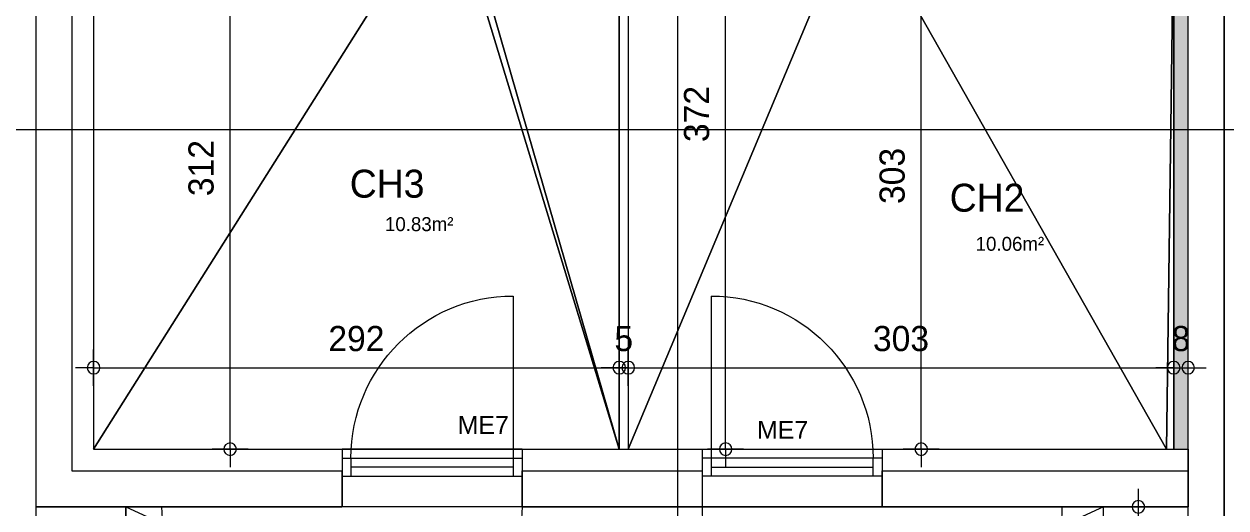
# Model space of a CAD drawing. Header units: metres. Extents: x 1.8 to 67.5, y -52.8 to -10.8.
# Drawn here: x 30.64 to 37.31, y -24.68 to -21.99 of the extents above; entities that cross this region are included whole.
import ezdxf
from ezdxf.enums import TextEntityAlignment as Align
from ezdxf.lldxf.tags import DXFTag

# ---------------------------------------------------------------- set-up
doc = ezdxf.new("R2010")
doc.units = ezdxf.units.M
doc.header["$MEASUREMENT"] = 0
for name, color, linetype in [('Calque commun', 7, 'Continuous'), ('Cotations', 7, 'Continuous'), ('Textes', 7, 'Continuous')]:
    doc.layers.add(name, color=color, linetype=linetype)
doc.styles.add('Arial8', font='arial.ttf', dxfattribs={"height": 0.098961})
doc.styles.add('Century Gothic11', font='GOTHIC.TTF', dxfattribs={"height": 0.139636})
doc.styles.add('Century Gothic19', font='GOTHIC.TTF', dxfattribs={"height": 0.155151})
doc.styles.add('Century Gothic5', font='GOTHIC.TTF', dxfattribs={"height": 0.077575})
tags = doc.linetypes.add('DASHDOT2', pattern=[0.5, 0.25, -0.125, 0, -0.125]).pattern_tags.tags
tags[10:11] = [DXFTag(74, 4), DXFTag(75, 0), DXFTag(340, '0'), DXFTag(46, 1.0), DXFTag(50, 0.0), DXFTag(44, 0.0), DXFTag(45, 0.0)]
tags[8:9] = [DXFTag(74, 4), DXFTag(75, 0), DXFTag(340, '0'), DXFTag(46, 1.0), DXFTag(50, 0.0), DXFTag(44, 0.0), DXFTag(45, 0.0)]
tags[6:7] = [DXFTag(74, 4), DXFTag(75, 0), DXFTag(340, '0'), DXFTag(46, 1.0), DXFTag(50, 0.0), DXFTag(44, 0.0), DXFTag(45, 0.0)]
tags[4:5] = [DXFTag(74, 4), DXFTag(75, 0), DXFTag(340, '0'), DXFTag(46, 1.0), DXFTag(50, 0.0), DXFTag(44, 0.0), DXFTag(45, 0.0)]
tags = doc.linetypes.add('HIDDEN', pattern=[0.375, 0.25, -0.125]).pattern_tags.tags
tags[6:7] = [DXFTag(74, 4), DXFTag(75, 0), DXFTag(340, '0'), DXFTag(46, 1.0), DXFTag(50, 0.0), DXFTag(44, 0.0), DXFTag(45, 0.0)]
tags[4:5] = [DXFTag(74, 4), DXFTag(75, 0), DXFTag(340, '0'), DXFTag(46, 1.0), DXFTag(50, 0.0), DXFTag(44, 0.0), DXFTag(45, 0.0)]

# ---------------------------------------------------------------- blocks, each defined once
blk = doc.blocks.new('Block52772')
at = {"layer": 'Calque commun', "color": 7, "linetype": 'Continuous', "lineweight": 18}
blk.add_line((30.7037, -15.6712), (30.7037, -24.6712), dxfattribs=at)
at = {"layer": 'Calque commun', "color": 7, "linetype": 'Continuous', "lineweight": 9}
for p, q in [((30.9037, -15.8712), (30.9037, -24.4712)), ((31.0238, -15.9912), (31.0238, -24.3512))]:
    blk.add_line(p, q, dxfattribs=at)
blk = doc.blocks.new('Block52773')
at = {"layer": 'Calque commun', "color": 7, "linetype": 'Continuous', "lineweight": 9}
for p, q in [((31.0238, -24.3512), (32.4037, -24.3512)), ((33.4037, -24.3512), (34.4037, -24.3512)), ((35.4037, -24.3512), (37.1037, -24.3512)), ((37.1037, -24.3512), (37.1037, -24.6712)), ((30.9037, -24.4712), (32.4037, -24.4712)), ((33.4037, -24.4712), (34.4037, -24.4712)), ((35.4037, -24.4712), (37.1037, -24.4712))]:
    blk.add_line(p, q, dxfattribs=at)
at = {"layer": 'Calque commun', "color": 7, "linetype": 'Continuous', "lineweight": 18}
for p, q in [((30.7037, -24.6712), (32.4037, -24.6712)), ((33.4037, -24.6712), (34.4037, -24.6712)), ((35.4037, -24.6712), (37.1037, -24.6712))]:
    blk.add_line(p, q, dxfattribs=at)
blk = doc.blocks.new('Block54734')
at = {"layer": 'Calque commun', "color": 7, "linetype": 'Continuous', "lineweight": 18}
blk.add_line((37.1037, -26.5266), (37.1037, -17.5266), dxfattribs=at)
at = {"layer": 'Calque commun', "color": 7, "linetype": 'Continuous', "lineweight": 9}
blk.add_line((37.3037, -26.3266), (37.3037, -17.7266), dxfattribs=at)
blk = doc.blocks.new('@PRES_1_$$_1-19')
at = {"layer": 'Calque commun', "color": 5, "linetype": 'Continuous', "lineweight": 9}
for p, q in [((0, 0.32), (1, 0.32)), ((1, 0.15), (0, 0.15)), ((0.05, 0.05), (0.05, 0.15)), ((0.95, 0.15), (0.95, 0.05)), ((0.05, 0.1), (0.95, 0.1)), ((1, 0.05), (0, 0.05)), ((0, 0), (1, 0))]:
    blk.add_line(p, q, dxfattribs=at)
blk = doc.blocks.new('@PRES_1_$$_1-20')
at = {"layer": 'Calque commun', "color": 7, "linetype": 'Continuous', "lineweight": 9}
blk.add_line((0, 0), (0, 0.32), dxfattribs=at)
blk = doc.blocks.new('@PRES_1_$$_1-21')
at = {"layer": 'Calque commun', "color": 7, "linetype": 'Continuous', "lineweight": 9}
blk.add_line((0, 0), (0, 0.32), dxfattribs=at)
blk = doc.blocks.new('INTER_2D_COMB7')
at = {"layer": 'Calque commun', "color": 0, "linetype": 'ByBlock', "lineweight": -2}
for name in ['@PRES_1_$$_1-19', '@PRES_1_$$_1-20']:
    blk.add_blockref(name, (0, 0), dxfattribs=at)
at = {"layer": 'Calque commun', "color": 0, "linetype": 'ByBlock', "lineweight": -2, "extrusion": (0, 0, -1), "xscale": -1, "yscale": -1, "zscale": -1, "rotation": -180}
blk.add_blockref('@PRES_1_$$_1-21', (-1, 0), dxfattribs=at)
blk = doc.blocks.new('PLACED_COMB7')
at = {"layer": 'Calque commun', "color": 0, "linetype": 'ByBlock', "lineweight": -2}
blk.add_blockref('INTER_2D_COMB7', (0, 0), dxfattribs=at)
blk = doc.blocks.new('new149')
at = {"layer": 'Calque commun', "color": 5, "linetype": 'Continuous', "lineweight": 9}
blk.add_arc((0, 0), 0.5, 0, 359.99941, dxfattribs=at)
blk = doc.blocks.new('new150')
at = {"layer": 'Calque commun', "color": 5, "linetype": 'Continuous', "lineweight": 9}
blk.add_arc((0, 0), 0.5, 0, 359.99941, dxfattribs=at)
blk = doc.blocks.new('DimLine55833')
at = {"layer": 'Calque commun', "color": 5, "linetype": 'Continuous', "lineweight": 9}
for p, q in [((36.8274, -24.6712), (36.8274, -24.5712)), ((36.9274, -24.6712), (36.7274, -24.6712)), ((36.8274, -26.5266), (36.8274, -24.6712)), ((36.9274, -26.5266), (36.7274, -26.5266)), ((36.8274, -26.5266), (36.8274, -26.6266))]:
    blk.add_line(p, q, dxfattribs=at)
at = {"layer": 'Calque commun', "color": 5, "linetype": 'Continuous', "lineweight": 9, "xscale": 0.07000000029802322, "yscale": 0.07000000029802322, "zscale": 0.07000000029802322, "rotation": 90}
for name, p in [('new150', (36.8274, -24.6712)), ('new149', (36.8274, -26.5266))]:
    blk.add_blockref(name, p, dxfattribs=at)
at = {"layer": 'Calque commun', "color": 5, "linetype": 'Continuous', "lineweight": 9, "style": 'Century Gothic11'}
blk.add_text('186', height=0.13964, rotation=90, dxfattribs=at).set_placement((36.7774, -25.5989), align=Align.BOTTOM_CENTER)
blk = doc.blocks.new('xmodule1pdniv1')
at = {"layer": 'Calque commun', "color": 5, "linetype": 'Continuous', "lineweight": 9}
blk.add_arc((0, 0), 0.5, 0, 359.99941, dxfattribs=at)
blk = doc.blocks.new('xmodule1pdniv1-2')
at = {"layer": 'Calque commun', "color": 5, "linetype": 'Continuous', "lineweight": 9}
blk.add_arc((0, 0), 0.5, 0, 359.99941, dxfattribs=at)
blk = doc.blocks.new('DimLine53606-2')
at = {"layer": 'Calque commun', "color": 5, "linetype": 'Continuous', "lineweight": 9}
for p, q in [((31.0238, -23.999), (31.0238, -23.799)), ((33.9437, -23.999), (33.9437, -23.799)), ((31.0238, -23.899), (30.9238, -23.899)), ((31.0238, -23.899), (33.9437, -23.899)), ((33.9437, -23.899), (34.0437, -23.899))]:
    blk.add_line(p, q, dxfattribs=at)
at = {"layer": 'Calque commun', "color": 5, "linetype": 'Continuous', "lineweight": 9, "xscale": 0.07000000029802322, "yscale": 0.07000000029802322, "zscale": 0.07000000029802322}
for name, p in [('xmodule1pdniv1', (31.0238, -23.899)), ('xmodule1pdniv1-2', (33.9437, -23.899))]:
    blk.add_blockref(name, p, dxfattribs=at)
at = {"layer": 'Calque commun', "color": 5, "linetype": 'Continuous', "lineweight": 9, "style": 'Century Gothic11'}
blk.add_text('292', height=0.13964, dxfattribs=at).set_placement((32.4838, -23.849), align=Align.BOTTOM_CENTER)
blk = doc.blocks.new('xmodule1pdniv1-3')
at = {"layer": 'Calque commun', "color": 5, "linetype": 'Continuous', "lineweight": 9}
blk.add_arc((0, 0), 0.5, 0, 359.99941, dxfattribs=at)
blk = doc.blocks.new('xmodule1pdniv1-4')
at = {"layer": 'Calque commun', "color": 5, "linetype": 'Continuous', "lineweight": 9}
blk.add_arc((0, 0), 0.5, 0, 359.99941, dxfattribs=at)
blk = doc.blocks.new('DimLine53614-2')
at = {"layer": 'Calque commun', "color": 5, "linetype": 'Continuous', "lineweight": 9}
for p, q in [((33.9437, -23.999), (33.9437, -23.799)), ((33.9938, -23.999), (33.9938, -23.799)), ((33.9437, -23.899), (33.8438, -23.899)), ((33.9437, -23.899), (33.9938, -23.899)), ((33.9938, -23.899), (34.0938, -23.899))]:
    blk.add_line(p, q, dxfattribs=at)
at = {"layer": 'Calque commun', "color": 5, "linetype": 'Continuous', "lineweight": 9, "xscale": 0.07000000029802322, "yscale": 0.07000000029802322, "zscale": 0.07000000029802322}
for name, p in [('xmodule1pdniv1-3', (33.9437, -23.899)), ('xmodule1pdniv1-4', (33.9938, -23.899))]:
    blk.add_blockref(name, p, dxfattribs=at)
at = {"layer": 'Calque commun', "color": 5, "linetype": 'Continuous', "lineweight": 9, "style": 'Century Gothic11'}
blk.add_text('5', height=0.1396, dxfattribs=at).set_placement((33.9688, -23.849), align=Align.BOTTOM_CENTER)
blk = doc.blocks.new('xmodule1pdniv1-5')
at = {"layer": 'Calque commun', "color": 5, "linetype": 'Continuous', "lineweight": 9}
blk.add_arc((0, 0), 0.5, 0, 359.99941, dxfattribs=at)
blk = doc.blocks.new('xmodule1pdniv1-6')
at = {"layer": 'Calque commun', "color": 5, "linetype": 'Continuous', "lineweight": 9}
blk.add_arc((0, 0), 0.5, 0, 359.99941, dxfattribs=at)
blk = doc.blocks.new('DimLine53622-2')
at = {"layer": 'Calque commun', "color": 5, "linetype": 'Continuous', "lineweight": 9}
for p, q in [((33.9938, -23.999), (33.9938, -23.799)), ((37.0237, -23.999), (37.0237, -23.799)), ((33.9938, -23.899), (33.8938, -23.899)), ((33.9938, -23.899), (37.0237, -23.899)), ((37.0237, -23.899), (37.1237, -23.899))]:
    blk.add_line(p, q, dxfattribs=at)
at = {"layer": 'Calque commun', "color": 5, "linetype": 'Continuous', "lineweight": 9, "xscale": 0.07000000029802322, "yscale": 0.07000000029802322, "zscale": 0.07000000029802322}
for name, p in [('xmodule1pdniv1-5', (33.9938, -23.899)), ('xmodule1pdniv1-6', (37.0237, -23.899))]:
    blk.add_blockref(name, p, dxfattribs=at)
at = {"layer": 'Calque commun', "color": 5, "linetype": 'Continuous', "lineweight": 9, "style": 'Century Gothic11'}
blk.add_text('303', height=0.13964, dxfattribs=at).set_placement((35.5087, -23.849), align=Align.BOTTOM_CENTER)
blk = doc.blocks.new('xmodule1pdniv1-7')
at = {"layer": 'Calque commun', "color": 5, "linetype": 'Continuous', "lineweight": 9}
blk.add_arc((0, 0), 0.5, 0, 359.99941, dxfattribs=at)
blk = doc.blocks.new('xmodule1pdniv1-8')
at = {"layer": 'Calque commun', "color": 5, "linetype": 'Continuous', "lineweight": 9}
blk.add_arc((0, 0), 0.5, 0, 359.99941, dxfattribs=at)
blk = doc.blocks.new('DimLine53630-2')
at = {"layer": 'Calque commun', "color": 5, "linetype": 'Continuous', "lineweight": 9}
for p, q in [((31.7823, -21.2312), (31.7823, -21.1312)), ((31.8823, -21.2312), (31.6823, -21.2312)), ((31.7823, -24.3512), (31.7823, -21.2312)), ((31.8823, -24.3512), (31.6823, -24.3512)), ((31.7823, -24.3512), (31.7823, -24.4512))]:
    blk.add_line(p, q, dxfattribs=at)
at = {"layer": 'Calque commun', "color": 5, "linetype": 'Continuous', "lineweight": 9, "xscale": 0.07000000029802322, "yscale": 0.07000000029802322, "zscale": 0.07000000029802322, "rotation": 90}
for name, p in [('xmodule1pdniv1-8', (31.7823, -21.2312)), ('xmodule1pdniv1-7', (31.7823, -24.3512))]:
    blk.add_blockref(name, p, dxfattribs=at)
at = {"layer": 'Calque commun', "color": 5, "linetype": 'Continuous', "lineweight": 9, "style": 'Century Gothic11'}
blk.add_text('312', height=0.13964, rotation=90, dxfattribs=at).set_placement((31.7323, -22.7912), align=Align.BOTTOM_CENTER)
blk = doc.blocks.new('xmodule1pdniv1-35')
at = {"layer": 'Calque commun', "color": 5, "linetype": 'Continuous', "lineweight": 9}
blk.add_arc((0, 0), 0.5, 0, 359.99941, dxfattribs=at)
blk = doc.blocks.new('xmodule1pdniv1-36')
at = {"layer": 'Calque commun', "color": 5, "linetype": 'Continuous', "lineweight": 9}
blk.add_arc((0, 0), 0.5, 0, 359.99941, dxfattribs=at)
blk = doc.blocks.new('DimLine53742-2')
at = {"layer": 'Calque commun', "color": 5, "linetype": 'Continuous', "lineweight": 9}
for p, q in [((34.5347, -20.6312), (34.5347, -20.5312)), ((34.6347, -20.6312), (34.4347, -20.6312)), ((34.5347, -24.3512), (34.5347, -20.6312)), ((34.6347, -24.3512), (34.4347, -24.3512)), ((34.5347, -24.3512), (34.5347, -24.4512))]:
    blk.add_line(p, q, dxfattribs=at)
at = {"layer": 'Calque commun', "color": 5, "linetype": 'Continuous', "lineweight": 9, "xscale": 0.07000000029802322, "yscale": 0.07000000029802322, "zscale": 0.07000000029802322, "rotation": 90}
for name, p in [('xmodule1pdniv1-36', (34.5347, -20.6312)), ('xmodule1pdniv1-35', (34.5347, -24.3512))]:
    blk.add_blockref(name, p, dxfattribs=at)
at = {"layer": 'Calque commun', "color": 5, "linetype": 'Continuous', "lineweight": 9, "style": 'Century Gothic11'}
blk.add_text('372', height=0.13964, rotation=90.00006, dxfattribs=at).set_placement((34.4847, -22.4912), align=Align.BOTTOM_CENTER)
blk = doc.blocks.new('xmodule1pdniv1-45')
at = {"layer": 'Calque commun', "color": 5, "linetype": 'Continuous', "lineweight": 9}
blk.add_arc((0, 0), 0.5, 0, 359.99941, dxfattribs=at)
blk = doc.blocks.new('xmodule1pdniv1-46')
at = {"layer": 'Calque commun', "color": 5, "linetype": 'Continuous', "lineweight": 9}
blk.add_arc((0, 0), 0.5, 0, 359.99941, dxfattribs=at)
blk = doc.blocks.new('DimLine53782-2')
at = {"layer": 'Calque commun', "color": 5, "linetype": 'Continuous', "lineweight": 9}
for p, q in [((35.6209, -21.3187), (35.6209, -21.2187)), ((35.5209, -21.3187), (35.7209, -21.3187)), ((35.6209, -24.3512), (35.6209, -21.3187)), ((35.7209, -24.3512), (35.5209, -24.3512)), ((35.6209, -24.3512), (35.6209, -24.4512))]:
    blk.add_line(p, q, dxfattribs=at)
at = {"layer": 'Calque commun', "color": 5, "linetype": 'Continuous', "lineweight": 9, "xscale": 0.07000000029802322, "yscale": 0.07000000029802322, "zscale": 0.07000000029802322, "rotation": 90}
for name, p in [('xmodule1pdniv1-46', (35.6209, -21.3187)), ('xmodule1pdniv1-45', (35.6209, -24.3512))]:
    blk.add_blockref(name, p, dxfattribs=at)
at = {"layer": 'Calque commun', "color": 5, "linetype": 'Continuous', "lineweight": 9, "style": 'Century Gothic11'}
blk.add_text('303', height=0.13964, rotation=90, dxfattribs=at).set_placement((35.5709, -22.8349), align=Align.BOTTOM_CENTER)
blk = doc.blocks.new('xmodule1pdniv1-125')
at = {"layer": 'Calque commun', "color": 5, "linetype": 'Continuous', "lineweight": 9}
blk.add_arc((0, 0), 0.5, 0, 359.99941, dxfattribs=at)
blk = doc.blocks.new('xmodule1pdniv1-126')
at = {"layer": 'Calque commun', "color": 5, "linetype": 'Continuous', "lineweight": 9}
blk.add_arc((0, 0), 0.5, 0, 359.99941, dxfattribs=at)
blk = doc.blocks.new('DimLine61108')
at = {"layer": 'Calque commun', "color": 5, "linetype": 'Continuous', "lineweight": 9}
for p, q in [((37.0237, -23.999), (37.0237, -23.799)), ((37.1037, -23.999), (37.1037, -23.799)), ((37.0237, -23.899), (36.9237, -23.899)), ((37.0237, -23.899), (37.1037, -23.899)), ((37.1037, -23.899), (37.2037, -23.899))]:
    blk.add_line(p, q, dxfattribs=at)
at = {"layer": 'Calque commun', "color": 5, "linetype": 'Continuous', "lineweight": 9, "xscale": 0.07000000029802322, "yscale": 0.07000000029802322, "zscale": 0.07000000029802322}
for name, p in [('xmodule1pdniv1-125', (37.0237, -23.899)), ('xmodule1pdniv1-126', (37.1037, -23.899))]:
    blk.add_blockref(name, p, dxfattribs=at)
at = {"layer": 'Calque commun', "color": 5, "linetype": 'Continuous', "lineweight": 9, "style": 'Century Gothic11'}
blk.add_text('8', height=0.1396, dxfattribs=at).set_placement((37.0637, -23.849), align=Align.BOTTOM_CENTER)
blk = doc.blocks.new('xmodule1pdniv1-127')
at = {"layer": 'Calque commun', "color": 15, "linetype": 'Continuous', "lineweight": 18}
for p, q in [((33.9439, -20.6312), (33.9437, -24.3512)), ((33.9939, -20.6313), (33.9938, -24.3512)), ((33.9437, -24.3512), (33.9938, -24.3512))]:
    blk.add_line(p, q, dxfattribs=at)
at = {"layer": 'Calque commun', "color": 91, "linetype": 'Continuous', "lineweight": 9}
blk.add_trace([(37.1037, -24.3512), (37.0237, -24.3512), (37.1037, -19.5687), (37.0237, -19.5687)], dxfattribs=at)
at = {"layer": 'Calque commun', "color": 5, "linetype": 'Continuous', "lineweight": 9}
for name in ['DimLine53742-2', 'DimLine53630-2', 'DimLine53782-2', 'DimLine53606-2', 'DimLine53614-2', 'DimLine53622-2', 'DimLine61108']:
    blk.add_blockref(name, (0, 0), dxfattribs=at)
at = {"layer": 'Textes', "color": 5, "linetype": 'ByBlock', "lineweight": -2, "style": 'Century Gothic19'}
for s, p in [('CH3', (32.8619, -22.8003)), ('CH2', (36.1942, -22.8781))]:
    blk.add_text(s, height=0.15515, dxfattribs=at).set_placement(p, align=Align.TOP_RIGHT)
at = {"layer": 'Textes', "color": 9, "linetype": 'ByBlock', "lineweight": -2, "style": 'Century Gothic5'}
for s, p in [('10.83m²', (33.023, -23.0636)), ('10.06m²', (36.304, -23.1729))]:
    blk.add_text(s, height=0.07758, dxfattribs=at).set_placement(p, align=Align.TOP_RIGHT)
at = {"layer": 'Calque commun', "color": 9, "linetype": 'Continuous', "lineweight": 9}
mesh = blk.add_polyface(dxfattribs=at)
corners = [(32.9937, -21.2312), (31.0238, -21.3187), (31.0238, -24.3512), (32.9937, -20.6312), (31.0237, -20.6312), (33.9437, -24.3512), (33.0438, -21.2312), (33.9437, -20.6312), (33.0437, -20.6312)]
mesh.append_faces([[corners[k] for k in face] for face in [(0, 5, 6)]], dxfattribs={"vtx0": -1, "vtx1": -1, "color": 9})
mesh.append_faces([[corners[k] for k in face] for face in [(0, 1, 2), (0, 4, 1), (0, 2, 5)]], dxfattribs={"vtx0": -1, "vtx2": -1, "color": 9})
mesh.append_faces([[corners[k] for k in face] for face in [(8, 6, 7)]], dxfattribs={"vtx1": -1, "color": 9})
mesh.append_faces([[corners[k] for k in face] for face in [(5, 7, 6)]], dxfattribs={"vtx1": -1, "vtx2": -1, "color": 9})
mesh.append_faces([[corners[k] for k in face] for face in [(0, 3, 4)]], dxfattribs={"vtx2": -1, "color": 9})
mesh = blk.add_polyface(dxfattribs=at)
corners = [(35.2638, -21.3187), (35.2638, -20.6312), (33.9937, -20.6312), (36.9837, -24.3512), (37.0237, -21.3187), (33.9938, -24.3512), (37.0237, -24.3512), (37.0237, -21.3142)]
mesh.append_faces([[corners[k] for k in face] for face in [(3, 0, 5)]], dxfattribs={"vtx0": -1, "vtx1": -1, "color": 9})
mesh.append_faces([[corners[k] for k in face] for face in [(3, 4, 0)]], dxfattribs={"vtx0": -1, "vtx2": -1, "color": 9})
mesh.append_faces([[corners[k] for k in face] for face in [(7, 4, 6)]], dxfattribs={"vtx1": -1, "color": 9})
mesh.append_faces([[corners[k] for k in face] for face in [(3, 6, 4), (2, 5, 0)]], dxfattribs={"vtx1": -1, "vtx2": -1, "color": 9})
mesh.append_faces([[corners[k] for k in face] for face in [(0, 1, 2)]], dxfattribs={"vtx2": -1, "color": 9})

msp = doc.modelspace()

# ---------------------------------------------------------------- linework, layer by layer
at = {"layer": 'Calque commun', "color": 12, "linetype": 'Continuous', "lineweight": 18}
for p, q in [((37.1037, -24.4712), (37.1037, -17.5066)), ((37.3037, -17.7266), (37.3037, -26.3266)), ((37.3037, -26.3266), (37.3037, -19.362)), ((35.4037, -24.4712), (37.1037, -24.4712)), ((35.4037, -24.6712), (35.4037, -24.4712))]:
    msp.add_line(p, q, dxfattribs=at)
at = {"layer": 'Calque commun', "color": 7, "linetype": 'HIDDEN', "lineweight": 9}
msp.add_line((33.3537, -23.5012), (33.3537, -24.4012), dxfattribs=at)
at = {"layer": 'Calque commun', "color": 7, "linetype": 'Continuous', "lineweight": 9}
msp.add_line((34.4538, -23.5012), (34.4538, -24.4012), dxfattribs=at)
at = {"layer": 'Calque commun', "color": 12, "linetype": 'Continuous', "lineweight": 18}
for points in [[(30.9035, -19.7766, 0), (30.9035, -19.7766, 0), (30.9037, -24.4712, 0), (32.4037, -24.4712, 0), (32.4037, -24.6712, 0)], [(33.4037, -24.6712, 0), (33.4037, -24.4712, 0), (34.4037, -24.4712, 0), (34.4037, -24.6712, 0)]]:
    msp.add_polyline3d(points, dxfattribs=at)
at = {"layer": 'Calque commun', "color": 7, "linetype": 'Continuous', "lineweight": 9, "extrusion": (0, 0, -1)}
for centre, radius, start, end in [((-33.3537, -24.4012), 0.9, 0, 90), ((-32.4037, -24.6712), 1, 180, 0.00001)]:
    msp.add_arc(centre, radius, start, end, dxfattribs=at)
at = {"layer": 'Calque commun', "color": 7, "linetype": 'HIDDEN', "lineweight": 9, "extrusion": (0, 0, -1)}
msp.add_arc((-34.4538, -24.4012), 0.9, 90, 180, dxfattribs=at)
at = {"layer": 'Calque commun', "color": 7, "linetype": 'Continuous', "lineweight": 9}
msp.add_arc((35.4037, -24.6712), 1, 180, 0.00001, dxfattribs=at)
at = {"layer": 'Cotations', "color": 1, "linetype": 'DASHDOT2', "lineweight": 18}
msp.add_line((29.2852, -22.5772), (52.2126, -22.5772), dxfattribs=at)
at = {"layer": 'Cotations', "color": 1, "linetype": 'DASHDOT2', "lineweight": 18, "flags": 128}
msp.add_lwpolyline([(34.2679, -12.9328), (34.2679, -26.6337), (34.2679, -26.6337)], dxfattribs=at)
at = {"layer": 'Cotations', "color": 12, "linetype": 'HIDDEN', "lineweight": 9, "flags": 128}
msp.add_lwpolyline([(31.2037, -24.6712), (31.2037, -27.1712), (36.6337, -27.1712), (36.6337, -24.6712), (31.2037, -27.1712), (31.2037, -24.6712), (36.6337, -27.1712)], dxfattribs=at)

# ---------------------------------------------------------------- block references
at = {"layer": 'Calque commun', "color": 0, "linetype": 'ByBlock', "lineweight": -2}
for name in ['Block52772', 'xmodule1pdniv1-127', 'Block54734', 'Block52773']:
    msp.add_blockref(name, (0, 0), dxfattribs=at)
at = {"layer": 'Calque commun', "color": 0, "linetype": 'ByBlock', "lineweight": -2, "rotation": 180}
msp.add_blockref('PLACED_COMB7', (33.4038, -24.3512), dxfattribs=at)
at = {"layer": 'Calque commun', "color": 0, "linetype": 'ByBlock', "lineweight": -2, "extrusion": (0, 0, -1), "xscale": -1, "yscale": -1, "zscale": -1}
msp.add_blockref('PLACED_COMB7', (-34.4037, -24.3512), dxfattribs=at)
at = {"layer": 'Calque commun', "color": 5, "linetype": 'Continuous', "lineweight": 9}
msp.add_blockref('DimLine55833', (0, 0), dxfattribs=at)

# ---------------------------------------------------------------- texts
at = {"layer": 'Textes', "color": 5, "linetype": 'ByBlock', "lineweight": -2, "style": 'Arial8'}
for p in [(33.0464, -24.2961), (34.7092, -24.3232)]:
    msp.add_text('ME7', height=0.09896, dxfattribs=at).set_placement(p, align=Align.BOTTOM_LEFT)

# ---------------------------------------------------------------- meshes
at = {"layer": 'Calque commun', "color": 7, "linetype": 'Continuous', "lineweight": 9}
mesh = msp.add_polyface(dxfattribs=at)
corners = [(61.7636, -10.7659), (1.7636, -10.7659), (1.7636, -52.7659), (61.7636, -52.7659)]
mesh.append_faces([[corners[k] for k in face] for face in [(0, 1, 2, 3)]], dxfattribs={"color": 7})
at = {"layer": 'Calque commun', "color": 7, "linetype": 'HIDDEN', "lineweight": 9}
mesh = msp.add_polyface(dxfattribs=at)
corners = [(30.7037, -24.6712), (30.7037, -24.8712), (37.1037, -24.8712), (37.1037, -24.6712)]
mesh.append_faces([[corners[k] for k in face] for face in [(0, 1, 2, 3)]], dxfattribs={"color": 7})

doc.saveas('drawing.dxf')
